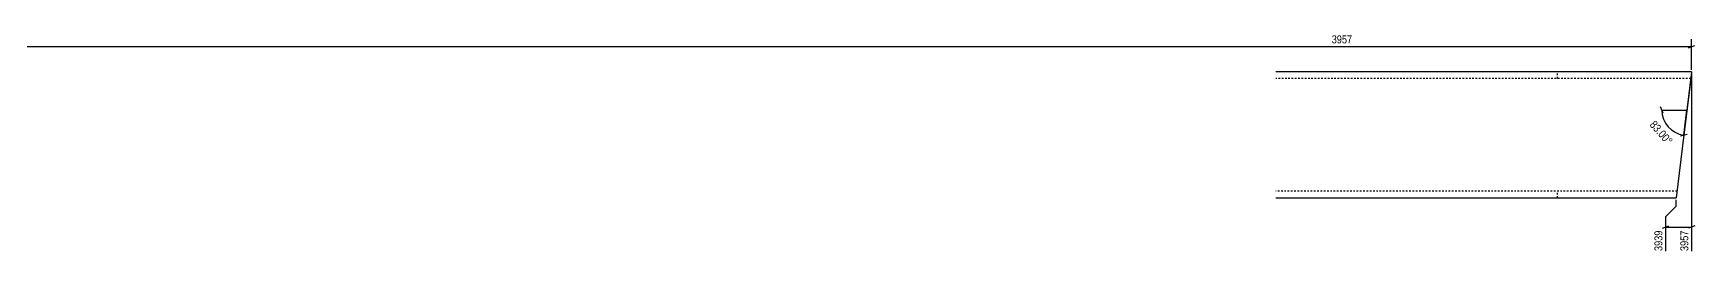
# Model space of a CAD drawing. Header units: millimetres. Extents: x 8 to 13909, y 5 to 267.
# Drawn here: x 1990 to 3972, y 5 to 267 of the extents above; entities that cross this region are included whole.
import ezdxf

# ---------------------------------------------------------------- set-up
doc = ezdxf.new("R2010")
doc.units = ezdxf.units.MM
doc.linetypes.add('DXK_LINE_DOT2', pattern=[3.9198, 1.9599, -1.9599])
doc.layers.add('MÅLSÆTNING', color=7, linetype='Continuous')
doc.layers.add('STÅL', color=7, linetype='Continuous')
doc.styles.add('Arial Narrow', font='ARIALN.TTF', dxfattribs={"height": 0.2})

msp = doc.modelspace()

# ---------------------------------------------------------------- linework, layer by layer
at = {"layer": 'MÅLSÆTNING', "color": 7, "linetype": 'Continuous'}
for p, q in [((3968.2, 223.4), (3968.2, 259.8)), ((11.3, 250.9), (3968.2, 250.9)), ((3964.4, 249.4), (3971.9, 252.4)), ((3967.9, 218.4), (3958.9, 145.6)), ((3968.2, 218.4), (3968.2, 7.5)), ((3934.1, 171.6), (3931.1, 179.1)), ((3932.6, 175.4), (3962.6, 175.4)), ((3958.9, 145.6), (3962.6, 175.4)), ((3955, 144.5), (3962.8, 146.6)), ((3937.3, 48.6), (3949.8, 61.1)), ((3949.8, 61.1), (3949.8, 68.4)), ((3937.3, 7.5), (3937.3, 48.6)), ((3933.5, 34.6), (3941, 37.6)), ((3937.3, 36.1), (3968.2, 36.1)), ((3971.9, 37.6), (3964.4, 34.6))]:
    msp.add_line(p, q, dxfattribs=at)
msp.add_arc((3962.6, 175.4), 30, 180, 263, dxfattribs=at)
at = {"layer": 'STÅL', "color": 2, "linetype": 'Continuous'}
for p, q in [((3968.2, 220.9), (3472.3, 220.9)), ((3968.2, 220.9), (3949.8, 70.9)), ((3472.3, 70.9), (3949.8, 70.9))]:
    msp.add_line(p, q, dxfattribs=at)
at = {"layer": 'STÅL', "color": 7, "linetype": 'DXK_LINE_DOT2'}
for p, q in [((3808.3, 212.9), (3808.3, 220.9)), ((3967.2, 212.9), (3472.3, 212.9)), ((3950.7, 78.9), (3472.3, 78.9)), ((3808.3, 70.9), (3808.3, 78.9))]:
    msp.add_line(p, q, dxfattribs=at)

# ---------------------------------------------------------------- next in the draw order: wipeouts: each hides what was drawn before it
at = {"color": 0}
for points in [[(3565.1, 252.8), (3565.1, 266.8), (3536.8, 266.8), (3536.8, 252.8)], [(3939.1, 130), (3949.6, 139.3), (3925.2, 166.8), (3914.7, 157.6)]]:
    msp.add_wipeout(points, dxfattribs=at).dxf.layer = 'MÅLSÆTNING'
at = {"color": 0, "linetype": 'Continuous'}
for points in [[(3935.3, 33.9), (3921.3, 33.9), (3921.3, 5.5), (3935.3, 5.5)], [(3966.2, 33.9), (3952.2, 33.9), (3952.2, 5.5), (3966.2, 5.5)]]:
    msp.add_wipeout(points, dxfattribs=at).dxf.layer = 'MÅLSÆTNING'

# ---------------------------------------------------------------- next in the draw order: texts
at = {"layer": 'MÅLSÆTNING', "color": 3, "style": 'Arial Narrow'}
msp.add_text('3957', height=9.54, dxfattribs=at).set_placement((3538.8, 254.8))
msp.add_text('83.00°', height=9.54, rotation=-48.5009, dxfattribs=at).set_placement((3917.5, 157.4))
at = {"layer": 'MÅLSÆTNING', "color": 3, "linetype": 'Continuous', "style": 'Arial Narrow'}
for s, p in [('3939', (3933.3, 7.5)), ('3957', (3964.2, 7.5))]:
    msp.add_text(s, height=9.54, rotation=90.0002, dxfattribs=at).set_placement(p)

doc.saveas('drawing.dxf')
